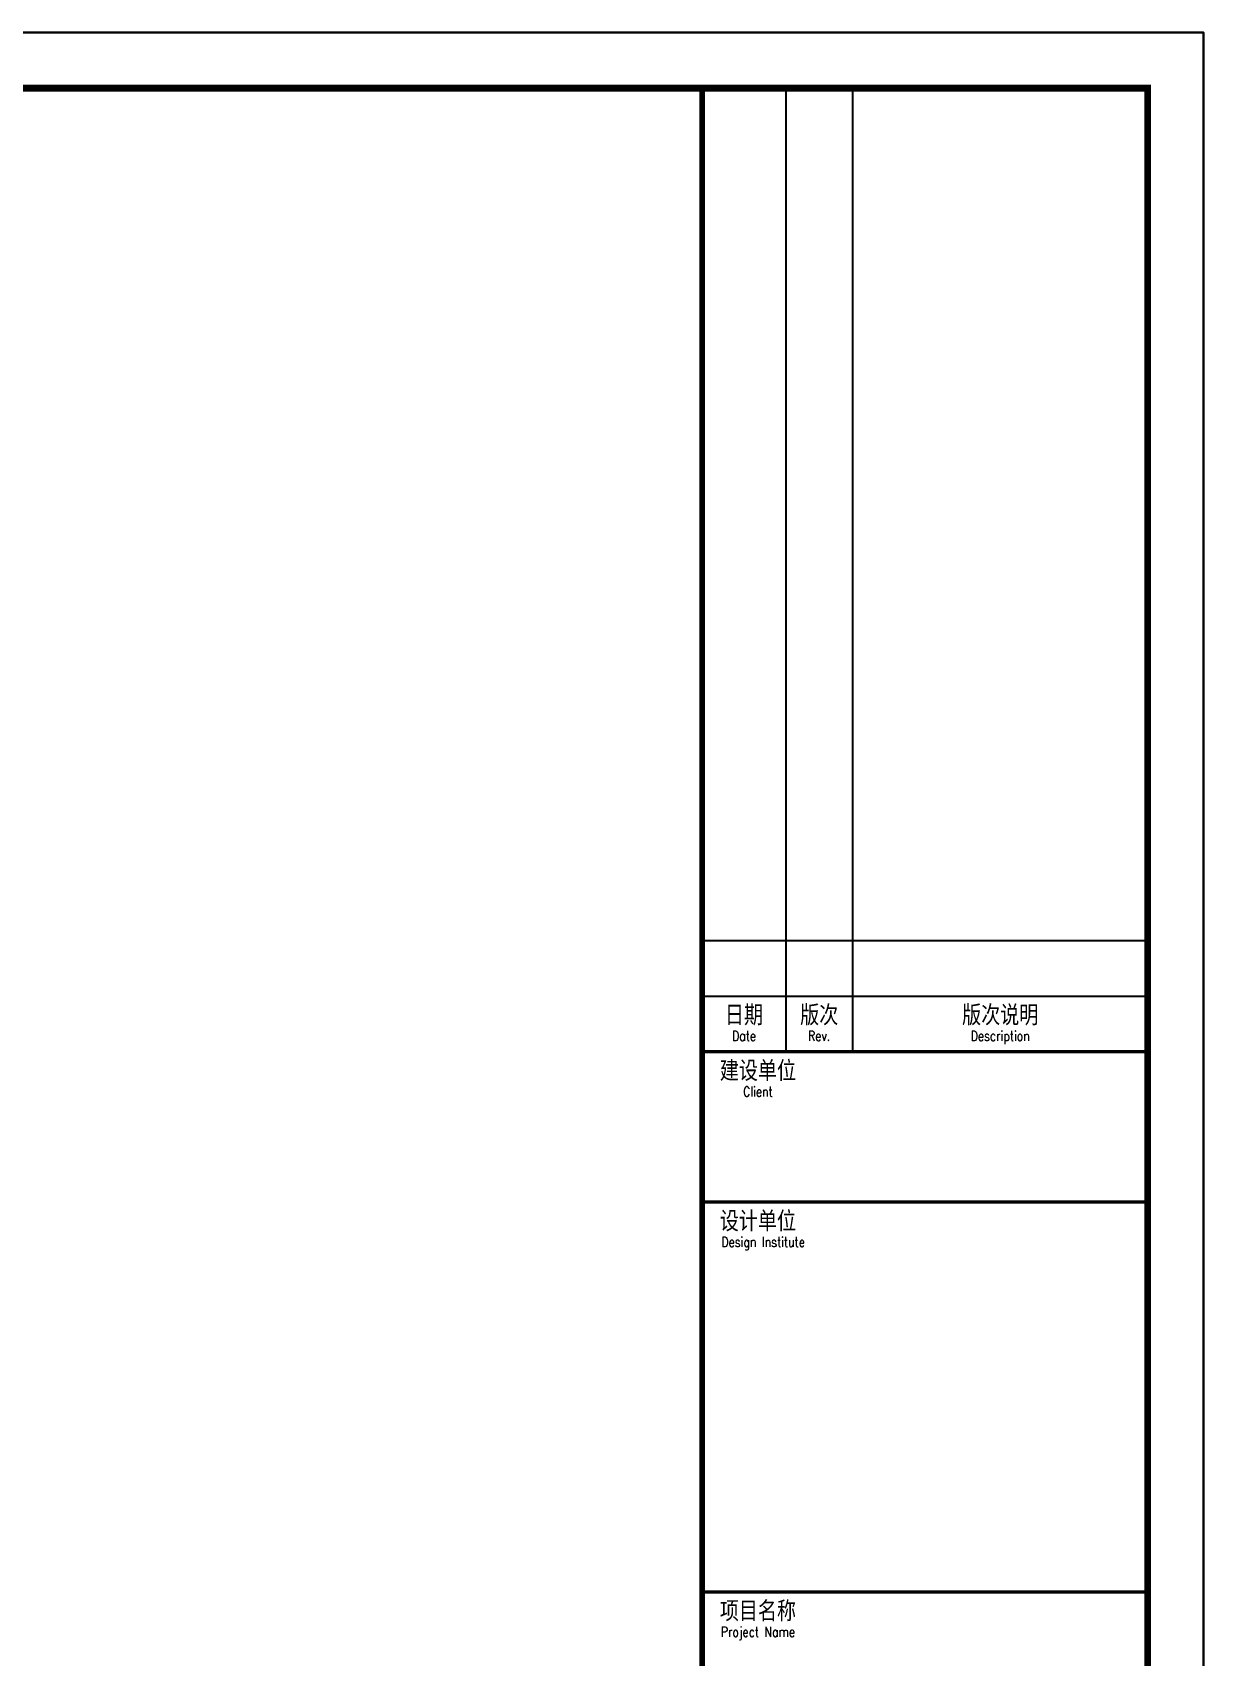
# Model space of a CAD drawing. Header units: millimetres. Extents: x -13830 to 215738, y -24143 to 193994.
# Drawn here: x 211533 to 215738, y 59126 to 64957 of the extents above; entities that cross this region are included whole.
import ezdxf
from ezdxf.enums import TextEntityAlignment as Align

# ---------------------------------------------------------------- set-up
doc = ezdxf.new("R2010")
doc.units = ezdxf.units.MM
doc.header["$LTSCALE"] = 100
doc.layers.get('0').update_dxf_attribs({"linetype": 'CONTINUOUS'})
doc.layers.add('TK HAHA', color=1, linetype='CONTINUOUS')
doc.layers.add('图框', color=7, linetype='CONTINUOUS')
doc.styles.add('TKZ2_tjkts.shx', font='tjromant.shx', dxfattribs={"bigfont": 'tjkts.shx'})

# ---------------------------------------------------------------- blocks, each defined once
blk = doc.blocks.new('TJAD_TK_A1')
for p, q in [((1266.38, 940.45), (1266.38, 767.45)), ((1278.38, 940.45), (1278.38, 767.45)), ((1251.38, 777.45), (1263.38, 777.45)), ((1251.38, 777.45), (1331.38, 777.45)), ((1251.38, 767.45), (1331.38, 767.45))]:
    blk.add_line(p, q)
for points, const_width in [([(1251.38, 940.45), (1251.38, 366.45)], 1), ([(1251.38, 767.45), (1331.38, 767.45)], 0.6)]:
    blk.add_lwpolyline(points, dxfattribs=dict(const_width=const_width))
at = {"layer": '图框'}
for p, q in [((1341.38, 950.45), (500.38, 950.45)), ((1341.38, 356.45), (1341.38, 950.45)), ((1251.38, 787.45), (1331.38, 787.45))]:
    blk.add_line(p, q, dxfattribs=at)
at = {"layer": '图框', "const_width": 1.2}
blk.add_lwpolyline([(1331.38, 940.45), (525.38, 940.45), (525.38, 366.45), (1331.38, 366.45)], close=True, dxfattribs=at)
at = {"layer": '图框', "const_width": 0.6}
for points in [[(1251.38, 740.45), (1331.38, 740.45)], [(1251.38, 670.45), (1331.38, 670.45)]]:
    blk.add_lwpolyline(points, dxfattribs=at)
at = {"style": 'TKZ2_tjkts.shx'}
for s, p in [('日期', (1258.88, 774)), ('版次', (1272.38, 774)), ('版次说明', (1304.88, 774)), ('建设单位', (1261.38, 764)), ('设计单位', (1261.38, 737)), ('项目名称', (1261.38, 667))]:
    blk.add_text(s, height=3.6, dxfattribs=at).set_placement(p, align=Align.MIDDLE_CENTER)
at = {"style": 'TKZ2_tjkts.shx', "width": 0.8}
for s, p in [('Date', (1258.88, 770.3)), ('Rev.', (1272.38, 770.3)), ('Description', (1304.88, 770.3)), ('Client', (1261.38, 760.3)), ('Design Institute', (1262.31, 733.3)), ('Project Name', (1261.38, 663.3))]:
    blk.add_text(s, height=1.8, dxfattribs=at).set_placement(p, align=Align.MIDDLE_CENTER)
blk = doc.blocks.new('180703-expo')
at = {"layer": '图框'}
blk.add_blockref('TJAD_TK_A1', (-500.38, -356.45), dxfattribs=at)

msp = doc.modelspace()

# ---------------------------------------------------------------- linework, layer by layer
at = {"layer": 'TK HAHA', "color": 1}
msp.add_lwpolyline([(198918.2, 53077.2), (198918.2, 64957.2), (215738.2, 64957.2), (215738.2, 53077.2)], close=True, dxfattribs=at)

# ---------------------------------------------------------------- block references
at = {"xscale": 20, "yscale": 20, "zscale": 20}
msp.add_blockref('180703-expo', (198918.2, 53077.2), dxfattribs=at)

doc.saveas('drawing.dxf')
